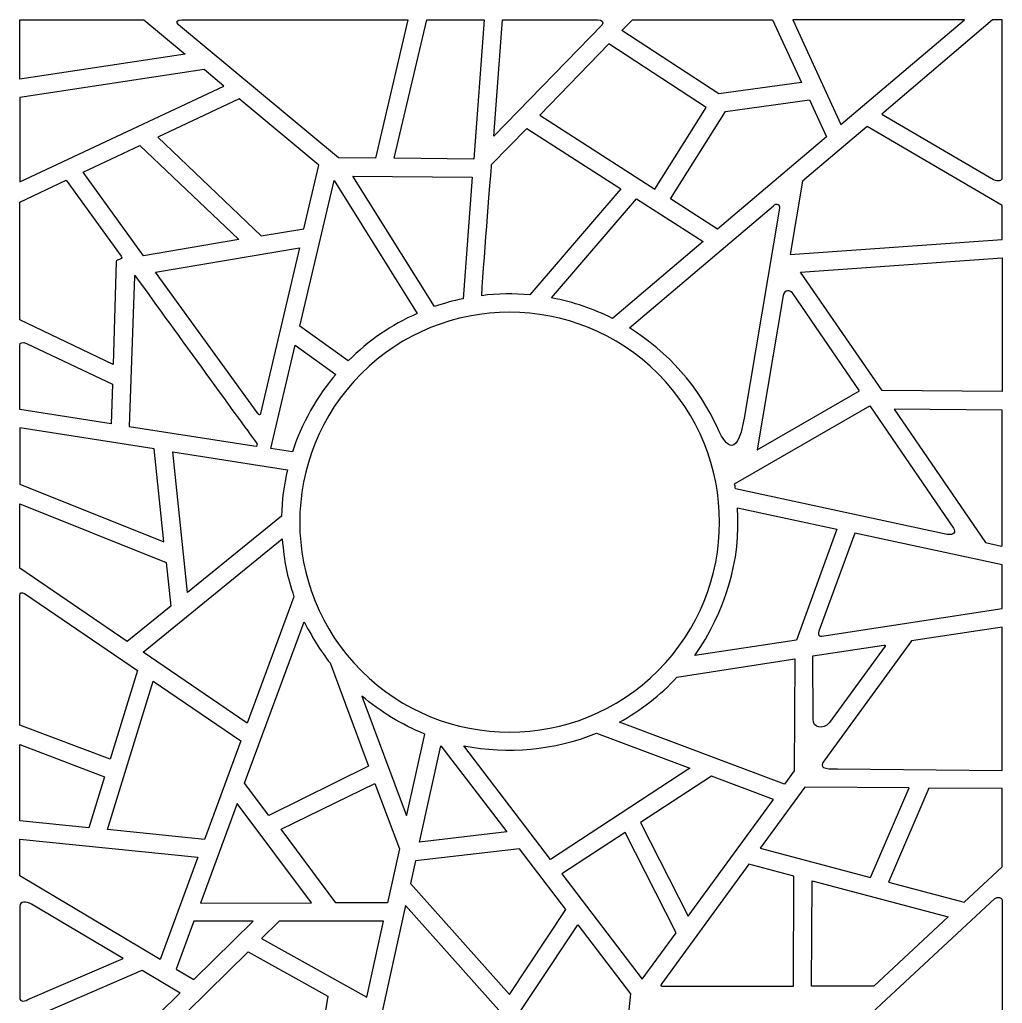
# Model space of a CAD drawing. Header units: centimetres. Extents: x -107 to 107, y -93 to 93.
# Drawn here: x -106.6 to -9.7, y -3.5 to 93.5 of the extents above; entities that cross this region are included whole.
import ezdxf

# ---------------------------------------------------------------- set-up
doc = ezdxf.new("R2010")
doc.units = ezdxf.units.CM
doc.header["$MEASUREMENT"] = 0
doc.layers.add('layer 1', color=7, linetype='Continuous')

msp = doc.modelspace()

# ---------------------------------------------------------------- linework, layer by layer
at = {"layer": 'layer 1', "color": 242}
for points, knots in [([(-90.26076, 90.06294), (-90.26076, 90.06294), (-94.33407, 93.45127), (-94.33407, 93.45127), (-94.33407, 93.45127), (-94.33407, 93.45127), (-106.58967, 93.45117), (-106.58967, 93.45117), (-106.58967, 93.45117), (-106.58967, 93.45117), (-106.58958, 87.59567), (-106.58958, 87.59567), (-106.58958, 87.59567), (-106.58958, 87.59567), (-90.26076, 90.06294), (-90.26076, 90.06294)], [0, 0, 0, 0, 0.2, 0.2, 0.2, 0.2, 0.4, 0.4, 0.4, 0.4, 0.6, 0.6, 0.6, 0.6, 1, 1, 1, 1]), ([(-90.91745, 92.95061), (-90.91745, 92.95061), (-75.1416, 79.82755), (-75.1416, 79.82755), (-75.1416, 79.82755), (-75.1416, 79.82755), (-71.51742, 79.79613), (-71.51742, 79.79613), (-71.51742, 79.79613), (-71.51742, 79.79613), (-68.30165, 93.44456), (-68.30165, 93.44456), (-68.30165, 93.44456), (-68.30165, 93.44456), (-90.59171, 93.45116), (-90.59171, 93.45116), (-90.59171, 93.45116), (-91.11278, 93.43922), (-91.17961, 93.20858), (-90.91745, 92.95061)], [0, 0, 0, 0, 0.16666667, 0.16666667, 0.16666667, 0.16666667, 0.33333333, 0.33333333, 0.33333333, 0.33333333, 0.5, 0.5, 0.5, 0.5, 0.66666667, 0.66666667, 0.66666667, 0.66666667, 1, 1, 1, 1]), ([(-61.81894, 79.71207), (-61.81894, 79.71207), (-60.78481, 93.44625), (-60.78481, 93.44625), (-60.78481, 93.44625), (-60.78481, 93.44625), (-66.45145, 93.44828), (-66.45145, 93.44828), (-66.45145, 93.44828), (-66.45145, 93.44828), (-69.67187, 79.78014), (-69.67187, 79.78014), (-69.67187, 79.78014), (-69.67187, 79.78014), (-61.81894, 79.71207), (-61.81894, 79.71207)], [0, 0, 0, 0, 0.2, 0.2, 0.2, 0.2, 0.4, 0.4, 0.4, 0.4, 0.6, 0.6, 0.6, 0.6, 1, 1, 1, 1]), ([(-49.14836, 92.95868), (-48.9571, 93.19783), (-49.17271, 93.45206), (-49.56596, 93.45206), (-49.56596, 93.45206), (-49.56596, 93.45206), (-58.97936, 93.45087), (-58.97936, 93.45087), (-58.97936, 93.45087), (-58.97936, 93.45087), (-59.84355, 81.97363), (-59.84355, 81.97363), (-59.84355, 81.97363), (-59.84355, 81.97363), (-49.14836, 92.95868), (-49.14836, 92.95868)], [0, 0, 0, 0, 0.2, 0.2, 0.2, 0.2, 0.4, 0.4, 0.4, 0.4, 0.6, 0.6, 0.6, 0.6, 1, 1, 1, 1]), ([(-32.33983, 93.44899), (-32.33983, 93.44899), (-46.15698, 93.45082), (-46.15698, 93.45082), (-46.15698, 93.45082), (-46.15698, 93.45082), (-47.19805, 92.38154), (-47.19805, 92.38154), (-47.19805, 92.38154), (-47.19805, 92.38154), (-37.64552, 86.13106), (-37.64552, 86.13106), (-37.64552, 86.13106), (-37.64552, 86.13106), (-29.49536, 87.24967), (-29.49536, 87.24967), (-29.49536, 87.24967), (-29.49536, 87.24967), (-32.33983, 93.44899), (-32.33983, 93.44899)], [0, 0, 0, 0, 0.16666667, 0.16666667, 0.16666667, 0.16666667, 0.33333333, 0.33333333, 0.33333333, 0.33333333, 0.5, 0.5, 0.5, 0.5, 0.66666667, 0.66666667, 0.66666667, 0.66666667, 1, 1, 1, 1]), ([(-13.41763, 93.45117), (-13.41763, 93.45117), (-25.60161, 83.11205), (-25.60161, 83.11205), (-25.60161, 83.11205), (-25.60161, 83.11205), (-30.36401, 93.45117), (-30.36401, 93.45117), (-30.36401, 93.45117), (-30.36401, 93.45117), (-13.41763, 93.45117), (-13.41763, 93.45117)], [0, 0, 0, 0, 0.25, 0.25, 0.25, 0.25, 0.5, 0.5, 0.5, 0.5, 1, 1, 1, 1]), ([(-10.54821, 77.69473), (-10.54821, 77.69473), (-21.57859, 84.13332), (-21.57859, 84.13332), (-21.57859, 84.13332), (-21.57859, 84.13332), (-10.6558, 93.45117), (-10.6558, 93.45117), (-10.6558, 93.45117), (-10.6558, 93.45117), (-9.6897, 93.45117), (-9.6897, 93.45117), (-9.6897, 93.45117), (-9.6897, 93.45117), (-9.68973, 77.85717), (-9.68973, 77.85717), (-9.68973, 77.85717), (-9.69929, 77.59059), (-10.11925, 77.47134), (-10.54821, 77.69473)], [0, 0, 0, 0, 0.16666667, 0.16666667, 0.16666667, 0.16666667, 0.33333333, 0.33333333, 0.33333333, 0.33333333, 0.5, 0.5, 0.5, 0.5, 0.66666667, 0.66666667, 0.66666667, 0.66666667, 1, 1, 1, 1]), ([(-55.31101, 84.04868), (-55.31101, 84.04868), (-48.47719, 91.06773), (-48.47719, 91.06773), (-48.47719, 91.06773), (-48.47719, 91.06773), (-38.88208, 84.78003), (-38.88208, 84.78003), (-38.88208, 84.78003), (-38.88208, 84.78003), (-43.94214, 76.74606), (-43.94214, 76.74606), (-43.94214, 76.74606), (-43.94214, 76.74606), (-55.31101, 84.04868), (-55.31101, 84.04868)], [0, 0, 0, 0, 0.2, 0.2, 0.2, 0.2, 0.4, 0.4, 0.4, 0.4, 0.6, 0.6, 0.6, 0.6, 1, 1, 1, 1]), ([(-106.59081, 77.45731), (-106.59081, 77.45731), (-106.58971, 85.7752), (-106.58971, 85.7752), (-106.58971, 85.7752), (-106.58971, 85.7752), (-88.40874, 88.52234), (-88.40874, 88.52234), (-88.40874, 88.52234), (-88.40874, 88.52234), (-86.46528, 86.9057), (-86.46528, 86.9057), (-86.46528, 86.9057), (-86.46528, 86.9057), (-106.59081, 77.45731), (-106.59081, 77.45731)], [0, 0, 0, 0, 0.2, 0.2, 0.2, 0.2, 0.4, 0.4, 0.4, 0.4, 0.6, 0.6, 0.6, 0.6, 1, 1, 1, 1]), ([(-82.76111, 72.13237), (-82.76111, 72.13237), (-92.98234, 81.85761), (-92.98234, 81.85761), (-92.98234, 81.85761), (-92.98234, 81.85761), (-84.93723, 85.63459), (-84.93723, 85.63459), (-84.93723, 85.63459), (-84.93723, 85.63459), (-77.08559, 79.10328), (-77.08559, 79.10328), (-77.08559, 79.10328), (-77.08559, 79.10328), (-78.55453, 72.8378), (-78.55453, 72.8378), (-78.55453, 72.8378), (-78.55453, 72.8378), (-82.76111, 72.13237), (-82.76111, 72.13237)], [0, 0, 0, 0, 0.16666667, 0.16666667, 0.16666667, 0.16666667, 0.33333333, 0.33333333, 0.33333333, 0.33333333, 0.5, 0.5, 0.5, 0.5, 0.66666667, 0.66666667, 0.66666667, 0.66666667, 1, 1, 1, 1]), ([(-42.42759, 75.77321), (-42.42759, 75.77321), (-37.77313, 72.78348), (-37.77313, 72.78348), (-37.77313, 72.78348), (-37.77313, 72.78348), (-27.02609, 81.90327), (-27.02609, 81.90327), (-27.02609, 81.90327), (-27.02609, 81.90327), (-28.70623, 85.54106), (-28.70623, 85.54106), (-28.70623, 85.54106), (-28.70623, 85.54106), (-36.99176, 84.40388), (-36.99176, 84.40388), (-36.99176, 84.40388), (-36.99176, 84.40388), (-42.42759, 75.77321), (-42.42759, 75.77321)], [0, 0, 0, 0, 0.16666667, 0.16666667, 0.16666667, 0.16666667, 0.33333333, 0.33333333, 0.33333333, 0.33333333, 0.5, 0.5, 0.5, 0.5, 0.66666667, 0.66666667, 0.66666667, 0.66666667, 1, 1, 1, 1]), ([(-56.27452, 66.31295), (-56.27452, 66.31295), (-47.30749, 76.7684), (-47.30749, 76.7684), (-47.30749, 76.7684), (-47.30749, 76.7684), (-56.59249, 82.73248), (-56.59249, 82.73248), (-56.59249, 82.73248), (-56.59249, 82.73248), (-60.05413, 79.17702), (-60.05413, 79.17702), (-60.05413, 79.17702), (-60.10577, 78.33072), (-60.75795, 70.65299), (-61.02644, 66.23255), (-61.02644, 66.23255), (-59.48316, 66.4579), (-57.82834, 66.46083), (-56.27452, 66.31295)], [0, 0, 0, 0, 0.16666667, 0.16666667, 0.16666667, 0.16666667, 0.33333333, 0.33333333, 0.33333333, 0.33333333, 0.5, 0.5, 0.5, 0.5, 0.66666667, 0.66666667, 0.66666667, 0.66666667, 1, 1, 1, 1]), ([(-30.61175, 70.29576), (-30.61175, 70.29576), (-29.39518, 77.53207), (-29.39518, 77.53207), (-29.39518, 77.53207), (-29.39518, 77.53207), (-23.02226, 82.90181), (-23.02226, 82.90181), (-23.02226, 82.90181), (-23.02226, 82.90181), (-9.6897, 75.11934), (-9.6897, 75.11934), (-9.6897, 75.11934), (-9.6897, 75.11934), (-9.68917, 71.76545), (-9.68917, 71.76545), (-9.68917, 71.76545), (-9.68917, 71.76545), (-30.61175, 70.29576), (-30.61175, 70.29576)], [0, 0, 0, 0, 0.16666667, 0.16666667, 0.16666667, 0.16666667, 0.33333333, 0.33333333, 0.33333333, 0.33333333, 0.5, 0.5, 0.5, 0.5, 0.66666667, 0.66666667, 0.66666667, 0.66666667, 1, 1, 1, 1]), ([(-84.98634, 71.75921), (-84.98634, 71.75921), (-94.73093, 81.0367), (-94.73093, 81.0367), (-94.73093, 81.0367), (-94.73093, 81.0367), (-100.34667, 78.40025), (-100.34667, 78.40025), (-100.34667, 78.40025), (-100.34667, 78.40025), (-94.382, 70.17755), (-94.382, 70.17755), (-94.382, 70.17755), (-94.382, 70.17755), (-84.98634, 71.75921), (-84.98634, 71.75921)], [0, 0, 0, 0, 0.2, 0.2, 0.2, 0.2, 0.4, 0.4, 0.4, 0.4, 0.6, 0.6, 0.6, 0.6, 1, 1, 1, 1]), ([(-106.58968, 75.46931), (-106.58968, 75.46931), (-106.58967, 63.84629), (-106.58967, 63.84629), (-106.58967, 63.84629), (-106.58967, 63.84629), (-97.37082, 59.46187), (-97.37082, 59.46187), (-97.37082, 59.46187), (-97.37082, 59.46187), (-97.0669, 69.59004), (-97.0669, 69.59004), (-97.0669, 69.59004), (-97.06576, 69.87392), (-96.3528, 69.72673), (-96.573, 70.13231), (-96.573, 70.13231), (-96.573, 70.13231), (-102.00537, 77.62153), (-102.00537, 77.62153), (-102.00537, 77.62153), (-102.00537, 77.62153), (-106.58968, 75.46931), (-106.58968, 75.46931)], [0, 0, 0, 0, 0.14285714, 0.14285714, 0.14285714, 0.14285714, 0.28571429, 0.28571429, 0.28571429, 0.28571429, 0.42857143, 0.42857143, 0.42857143, 0.42857143, 0.57142857, 0.57142857, 0.57142857, 0.57142857, 0.71428571, 0.71428571, 0.71428571, 0.71428571, 1, 1, 1, 1]), ([(-62.85636, 65.93408), (-62.85636, 65.93408), (-61.95439, 77.91315), (-61.95439, 77.91315), (-61.95439, 77.91315), (-61.95439, 77.91315), (-73.73031, 78.01523), (-73.73031, 78.01523), (-73.73031, 78.01523), (-73.73031, 78.01523), (-65.67607, 65.15414), (-65.67607, 65.15414), (-65.67607, 65.15414), (-64.59731, 65.53878), (-64.00388, 65.71662), (-62.85636, 65.93408)], [0, 0, 0, 0, 0.2, 0.2, 0.2, 0.2, 0.4, 0.4, 0.4, 0.4, 0.6, 0.6, 0.6, 0.6, 1, 1, 1, 1]), ([(-67.37875, 64.48162), (-67.37875, 64.48162), (-75.58614, 77.58722), (-75.58614, 77.58722), (-75.58614, 77.58722), (-75.58614, 77.58722), (-78.96709, 63.23783), (-78.96709, 63.23783), (-78.96709, 63.23783), (-78.96709, 63.23783), (-74.18641, 59.80669), (-74.18641, 59.80669), (-74.18641, 59.80669), (-72.21863, 61.78335), (-69.96678, 63.34203), (-67.37875, 64.48162)], [0, 0, 0, 0, 0.2, 0.2, 0.2, 0.2, 0.4, 0.4, 0.4, 0.4, 0.6, 0.6, 0.6, 0.6, 1, 1, 1, 1]), ([(-48.13478, 63.99075), (-48.13478, 63.99075), (-39.20048, 71.57225), (-39.20048, 71.57225), (-39.20048, 71.57225), (-39.20048, 71.57225), (-45.77637, 75.7849), (-45.77637, 75.7849), (-45.77637, 75.7849), (-45.77637, 75.7849), (-54.15149, 66.02338), (-54.15149, 66.02338), (-54.15149, 66.02338), (-51.90671, 65.59614), (-50.08206, 64.95283), (-48.13478, 63.99075)], [0, 0, 0, 0, 0.2, 0.2, 0.2, 0.2, 0.4, 0.4, 0.4, 0.4, 0.6, 0.6, 0.6, 0.6, 1, 1, 1, 1]), ([(-37.75652, 53.14616), (-37.21889, 51.88053), (-35.9067, 49.6575), (-35.149, 54.16443), (-35.149, 54.16443), (-35.149, 54.16443), (-31.66846, 74.86729), (-31.66846, 74.86729), (-31.66846, 74.86729), (-31.60391, 75.23132), (-31.96892, 75.41533), (-32.25369, 75.10638), (-32.25369, 75.10638), (-32.25369, 75.10638), (-46.45967, 63.05141), (-46.45967, 63.05141), (-46.45967, 63.05141), (-42.65442, 60.70115), (-39.61134, 57.25486), (-37.75652, 53.14616)], [0, 0, 0, 0, 0.16666667, 0.16666667, 0.16666667, 0.16666667, 0.33333333, 0.33333333, 0.33333333, 0.33333333, 0.5, 0.5, 0.5, 0.5, 0.66666667, 0.66666667, 0.66666667, 0.66666667, 1, 1, 1, 1]), ([(-83.06463, 54.57584), (-82.96666, 54.4545), (-82.90171, 54.46192), (-82.85053, 54.60455), (-82.85053, 54.60455), (-82.85053, 54.60455), (-79.00223, 70.93757), (-79.00223, 70.93757), (-79.00223, 70.93757), (-79.00223, 70.93757), (-93.20553, 68.5557), (-93.20553, 68.5557), (-93.20553, 68.5557), (-93.20553, 68.5557), (-83.06463, 54.57584), (-83.06463, 54.57584)], [0, 0, 0, 0, 0.2, 0.2, 0.2, 0.2, 0.4, 0.4, 0.4, 0.4, 0.6, 0.6, 0.6, 0.6, 1, 1, 1, 1]), ([(-9.68969, 56.77875), (-9.68969, 56.77875), (-9.6897, 69.96097), (-9.6897, 69.96097), (-9.6897, 69.96097), (-9.6897, 69.96097), (-29.60738, 68.56187), (-29.60738, 68.56187), (-29.60738, 68.56187), (-29.60738, 68.56187), (-21.52384, 56.88329), (-21.52384, 56.88329), (-21.52384, 56.88329), (-21.52384, 56.88329), (-9.68969, 56.77875), (-9.68969, 56.77875)], [0, 0, 0, 0, 0.2, 0.2, 0.2, 0.2, 0.4, 0.4, 0.4, 0.4, 0.6, 0.6, 0.6, 0.6, 1, 1, 1, 1]), ([(-95.27267, 68.17206), (-95.25543, 68.24753), (-95.21838, 68.25185), (-95.1615, 68.18504), (-95.1615, 68.18504), (-92.11496, 63.94625), (-84.78154, 53.87056), (-83.24145, 51.75318), (-83.24145, 51.75318), (-83.05878, 51.51342), (-83.13741, 51.35523), (-83.49019, 51.41396), (-83.49019, 51.41396), (-83.49019, 51.41396), (-95.77876, 53.3341), (-95.77876, 53.3341), (-95.77876, 53.3341), (-95.77876, 53.3341), (-95.27267, 68.17206), (-95.27267, 68.17206)], [0, 0, 0, 0, 0.16666667, 0.16666667, 0.16666667, 0.16666667, 0.33333333, 0.33333333, 0.33333333, 0.33333333, 0.5, 0.5, 0.5, 0.5, 0.66666667, 0.66666667, 0.66666667, 0.66666667, 1, 1, 1, 1]), ([(-72.9123, 29.26257), (-80.99519, 37.34546), (-80.99519, 50.45535), (-72.9123, 58.53824), (-72.9123, 58.53824), (-64.82941, 66.62114), (-51.71953, 66.62113), (-43.63664, 58.53824), (-43.63664, 58.53824), (-35.55375, 50.45535), (-35.55375, 37.34547), (-43.63664, 29.26258), (-43.63664, 29.26258), (-51.71953, 21.17969), (-64.82942, 21.17968), (-72.9123, 29.26257)], [0, 0, 0, 0, 0.2, 0.2, 0.2, 0.2, 0.4, 0.4, 0.4, 0.4, 0.6, 0.6, 0.6, 0.6, 1, 1, 1, 1]), ([(-31.2913, 66.25367), (-31.19931, 66.83561), (-30.57639, 66.84347), (-30.31797, 66.41275), (-30.31797, 66.41275), (-30.31797, 66.41275), (-23.77785, 56.85351), (-23.77785, 56.85351), (-23.77785, 56.85351), (-23.77785, 56.85351), (-33.84922, 51.0388), (-33.84922, 51.0388), (-33.84922, 51.0388), (-33.84922, 51.0388), (-31.2913, 66.25367), (-31.2913, 66.25367)], [0, 0, 0, 0, 0.2, 0.2, 0.2, 0.2, 0.4, 0.4, 0.4, 0.4, 0.6, 0.6, 0.6, 0.6, 1, 1, 1, 1]), ([(-106.58966, 61.33802), (-106.58966, 61.33802), (-106.58966, 55.02335), (-106.58966, 55.02335), (-106.58966, 55.02335), (-106.58966, 55.02335), (-97.57028, 53.61403), (-97.57028, 53.61403), (-97.57028, 53.61403), (-97.57028, 53.61403), (-97.43748, 57.50754), (-97.43748, 57.50754), (-97.43748, 57.50754), (-97.43748, 57.50754), (-105.91102, 61.53028), (-105.91102, 61.53028), (-105.91102, 61.53028), (-106.32085, 61.6824), (-106.57461, 61.62477), (-106.58966, 61.33802)], [0, 0, 0, 0, 0.16666667, 0.16666667, 0.16666667, 0.16666667, 0.33333333, 0.33333333, 0.33333333, 0.33333333, 0.5, 0.5, 0.5, 0.5, 0.66666667, 0.66666667, 0.66666667, 0.66666667, 1, 1, 1, 1]), ([(-75.41537, 58.47309), (-75.41537, 58.47309), (-79.41361, 61.34266), (-79.41361, 61.34266), (-79.41361, 61.34266), (-79.41361, 61.34266), (-81.81465, 51.15214), (-81.81465, 51.15214), (-81.81465, 51.15214), (-81.81465, 51.15214), (-79.68843, 50.82296), (-79.68843, 50.82296), (-79.68843, 50.82296), (-78.91504, 53.40917), (-77.1102, 56.58537), (-75.41537, 58.47309)], [0, 0, 0, 0, 0.2, 0.2, 0.2, 0.2, 0.4, 0.4, 0.4, 0.4, 0.6, 0.6, 0.6, 0.6, 1, 1, 1, 1]), ([(-36.01482, 47.20007), (-36.01482, 47.20007), (-15.13447, 42.70092), (-15.13447, 42.70092), (-15.13447, 42.70092), (-14.4401, 42.56279), (-14.27639, 42.96589), (-14.5029, 43.29697), (-14.5029, 43.29697), (-14.5029, 43.29697), (-22.75848, 55.36357), (-22.75848, 55.36357), (-22.75848, 55.36357), (-22.75848, 55.36357), (-36.08857, 47.66744), (-36.08857, 47.66744), (-36.08857, 47.66744), (-35.99234, 47.21262), (-36.08311, 47.66457), (-36.01482, 47.20007)], [0, 0, 0, 0, 0.16666667, 0.16666667, 0.16666667, 0.16666667, 0.33333333, 0.33333333, 0.33333333, 0.33333333, 0.5, 0.5, 0.5, 0.5, 0.66666667, 0.66666667, 0.66666667, 0.66666667, 1, 1, 1, 1]), ([(-9.68971, 54.95367), (-9.68971, 54.95367), (-9.68972, 41.63449), (-9.68972, 41.63449), (-9.68972, 41.63449), (-9.69069, 41.5754), (-9.72408, 41.53493), (-9.78483, 41.548), (-9.78483, 41.548), (-9.78483, 41.548), (-11.3572, 41.88688), (-11.3572, 41.88688), (-11.3572, 41.88688), (-11.3572, 41.88688), (-20.36576, 55.05404), (-20.36576, 55.05404), (-20.36576, 55.05404), (-20.36576, 55.05404), (-9.68971, 54.95367), (-9.68971, 54.95367)], [0, 0, 0, 0, 0.16666667, 0.16666667, 0.16666667, 0.16666667, 0.33333333, 0.33333333, 0.33333333, 0.33333333, 0.5, 0.5, 0.5, 0.5, 0.66666667, 0.66666667, 0.66666667, 0.66666667, 1, 1, 1, 1]), ([(-106.58967, 47.646), (-106.58967, 47.646), (-106.59194, 53.20184), (-106.59194, 53.20184), (-106.59194, 53.20184), (-106.59194, 53.20184), (-93.32846, 51.12938), (-93.32846, 51.12938), (-93.32846, 51.12938), (-93.32846, 51.12938), (-92.3644, 41.96596), (-92.3644, 41.96596), (-92.3644, 41.96596), (-92.3644, 41.96596), (-106.58967, 47.646), (-106.58967, 47.646)], [0, 0, 0, 0, 0.2, 0.2, 0.2, 0.2, 0.4, 0.4, 0.4, 0.4, 0.6, 0.6, 0.6, 0.6, 1, 1, 1, 1]), ([(-80.17683, 49.07438), (-80.17683, 49.07438), (-91.48826, 50.84184), (-91.48826, 50.84184), (-91.48826, 50.84184), (-91.48826, 50.84184), (-90.02874, 36.96919), (-90.02874, 36.96919), (-90.02874, 36.96919), (-90.02874, 36.96919), (-80.76681, 44.4929), (-80.76681, 44.4929), (-80.76681, 44.4929), (-80.75062, 46.0745), (-80.55294, 47.53978), (-80.17683, 49.07438)], [0, 0, 0, 0, 0.2, 0.2, 0.2, 0.2, 0.4, 0.4, 0.4, 0.4, 0.6, 0.6, 0.6, 0.6, 1, 1, 1, 1]), ([(-95.9764, 32.13775), (-95.9764, 32.13775), (-91.69619, 35.61467), (-91.69619, 35.61467), (-91.69619, 35.61467), (-91.69619, 35.61467), (-92.15006, 39.9287), (-92.15006, 39.9287), (-92.15006, 39.9287), (-92.15006, 39.9287), (-106.58967, 45.72127), (-106.58967, 45.72127), (-106.58967, 45.72127), (-106.58967, 45.72127), (-106.58966, 39.36837), (-106.58966, 39.36837), (-106.58966, 39.36837), (-106.58966, 39.36837), (-95.9764, 32.13775), (-95.9764, 32.13775)], [0, 0, 0, 0, 0.16666667, 0.16666667, 0.16666667, 0.16666667, 0.33333333, 0.33333333, 0.33333333, 0.33333333, 0.5, 0.5, 0.5, 0.5, 0.66666667, 0.66666667, 0.66666667, 0.66666667, 1, 1, 1, 1]), ([(-40.01581, 30.75122), (-40.01581, 30.75122), (-30.00164, 32.28138), (-30.00164, 32.28138), (-30.00164, 32.28138), (-30.00164, 32.28138), (-26.02516, 43.20664), (-26.02516, 43.20664), (-26.02516, 43.20664), (-26.02516, 43.20664), (-35.81837, 45.31718), (-35.81837, 45.31718), (-35.81837, 45.31718), (-35.40917, 40.14947), (-37.06293, 34.96408), (-40.01581, 30.75122)], [0, 0, 0, 0, 0.2, 0.2, 0.2, 0.2, 0.4, 0.4, 0.4, 0.4, 0.6, 0.6, 0.6, 0.6, 1, 1, 1, 1]), ([(-27.77702, 33.16347), (-27.77702, 33.16347), (-24.24899, 42.82386), (-24.24899, 42.82386), (-24.24899, 42.82386), (-24.24899, 42.82386), (-9.6897, 39.68619), (-9.6897, 39.68619), (-9.6897, 39.68619), (-9.6897, 39.68619), (-9.69258, 35.38457), (-9.69258, 35.38457), (-9.69258, 35.38457), (-9.69258, 35.38457), (-27.07604, 32.7284), (-27.07604, 32.7284), (-27.07604, 32.7284), (-27.74203, 32.62663), (-27.88547, 32.60471), (-27.77702, 33.16347)], [0, 0, 0, 0, 0.16666667, 0.16666667, 0.16666667, 0.16666667, 0.33333333, 0.33333333, 0.33333333, 0.33333333, 0.5, 0.5, 0.5, 0.5, 0.66666667, 0.66666667, 0.66666667, 0.66666667, 1, 1, 1, 1]), ([(-80.69413, 42.24251), (-80.69413, 42.24251), (-94.42499, 31.07894), (-94.42499, 31.07894), (-94.42499, 31.07894), (-94.42499, 31.07894), (-84.14844, 24.06529), (-84.14844, 24.06529), (-84.14844, 24.06529), (-84.14844, 24.06529), (-79.54327, 36.54229), (-79.54327, 36.54229), (-79.54327, 36.54229), (-80.23971, 38.69776), (-80.52234, 39.90667), (-80.69413, 42.24251)], [0, 0, 0, 0, 0.2, 0.2, 0.2, 0.2, 0.4, 0.4, 0.4, 0.4, 0.6, 0.6, 0.6, 0.6, 1, 1, 1, 1]), ([(-106.58967, 36.66314), (-106.58967, 36.66314), (-106.58967, 23.89434), (-106.58967, 23.89434), (-106.58967, 23.89434), (-106.58967, 23.89434), (-97.68026, 20.52784), (-97.68026, 20.52784), (-97.68026, 20.52784), (-97.68026, 20.52784), (-94.98526, 29.28206), (-94.98526, 29.28206), (-94.98526, 29.28206), (-94.98526, 29.28206), (-106.11778, 36.87988), (-106.11778, 36.87988), (-106.11778, 36.87988), (-106.44296, 37.03997), (-106.56059, 36.91007), (-106.58967, 36.66314)], [0, 0, 0, 0, 0.16666667, 0.16666667, 0.16666667, 0.16666667, 0.33333333, 0.33333333, 0.33333333, 0.33333333, 0.5, 0.5, 0.5, 0.5, 0.66666667, 0.66666667, 0.66666667, 0.66666667, 1, 1, 1, 1]), ([(-78.53803, 34.06727), (-78.53803, 34.06727), (-84.409, 18.16088), (-84.409, 18.16088), (-84.409, 18.16088), (-84.409, 18.16088), (-82.03558, 14.99124), (-82.03558, 14.99124), (-82.03558, 14.99124), (-82.03558, 14.99124), (-72.18603, 19.84089), (-72.18603, 19.84089), (-72.18603, 19.84089), (-72.18603, 19.84089), (-75.98239, 30.02083), (-75.98239, 30.02083), (-75.98239, 30.02083), (-76.90213, 31.16872), (-77.85465, 32.75133), (-78.53803, 34.06727)], [0, 0, 0, 0, 0.16666667, 0.16666667, 0.16666667, 0.16666667, 0.33333333, 0.33333333, 0.33333333, 0.33333333, 0.5, 0.5, 0.5, 0.5, 0.66666667, 0.66666667, 0.66666667, 0.66666667, 1, 1, 1, 1]), ([(-27.19894, 20.45867), (-27.19894, 20.45867), (-18.63442, 32.19737), (-18.63442, 32.19737), (-18.63442, 32.19737), (-18.63442, 32.19737), (-9.6897, 33.56413), (-9.6897, 33.56413), (-9.6897, 33.56413), (-9.6897, 33.56413), (-9.6897, 19.41998), (-9.6897, 19.41998), (-9.6897, 19.41998), (-9.6897, 19.41998), (-25.93032, 19.57267), (-25.93032, 19.57267), (-25.93032, 19.57267), (-27.31043, 19.56492), (-27.81737, 19.64607), (-27.19894, 20.45867)], [0, 0, 0, 0, 0.16666667, 0.16666667, 0.16666667, 0.16666667, 0.33333333, 0.33333333, 0.33333333, 0.33333333, 0.5, 0.5, 0.5, 0.5, 0.66666667, 0.66666667, 0.66666667, 0.66666667, 1, 1, 1, 1]), ([(-21.37377, 31.77879), (-21.37377, 31.77879), (-28.3596, 30.71137), (-28.3596, 30.71137), (-28.3596, 30.71137), (-28.3596, 30.71137), (-28.34997, 24.43502), (-28.34997, 24.43502), (-28.34997, 24.43502), (-28.3843, 23.65904), (-27.37268, 23.3694), (-26.74496, 24.13486), (-26.74496, 24.13486), (-26.74496, 24.13486), (-21.23641, 31.68499), (-21.23641, 31.68499), (-21.23641, 31.68499), (-21.19974, 31.77135), (-21.23587, 31.79986), (-21.37377, 31.77879)], [0, 0, 0, 0, 0.16666667, 0.16666667, 0.16666667, 0.16666667, 0.33333333, 0.33333333, 0.33333333, 0.33333333, 0.5, 0.5, 0.5, 0.5, 0.66666667, 0.66666667, 0.66666667, 0.66666667, 1, 1, 1, 1]), ([(-47.45543, 24.16513), (-47.45543, 24.16513), (-31.17318, 18.06545), (-31.17318, 18.06545), (-31.17318, 18.06545), (-31.17318, 18.06545), (-30.20724, 19.38941), (-30.20724, 19.38941), (-30.20724, 19.38941), (-30.20724, 19.38941), (-30.16073, 30.43615), (-30.16073, 30.43615), (-30.16073, 30.43615), (-30.16073, 30.43615), (-41.77727, 28.6018), (-41.77727, 28.6018), (-41.77727, 28.6018), (-43.3897, 26.8639), (-45.36801, 25.32546), (-47.45543, 24.16513)], [0, 0, 0, 0, 0.16666667, 0.16666667, 0.16666667, 0.16666667, 0.33333333, 0.33333333, 0.33333333, 0.33333333, 0.5, 0.5, 0.5, 0.5, 0.66666667, 0.66666667, 0.66666667, 0.66666667, 1, 1, 1, 1]), ([(-97.93498, 13.58269), (-97.93498, 13.58269), (-88.37095, 12.62505), (-88.37095, 12.62505), (-88.37095, 12.62505), (-88.37095, 12.62505), (-84.79093, 22.32457), (-84.79093, 22.32457), (-84.79093, 22.32457), (-84.79093, 22.32457), (-93.42889, 28.21986), (-93.42889, 28.21986), (-93.42889, 28.21986), (-93.42889, 28.21986), (-97.93498, 13.58269), (-97.93498, 13.58269)], [0, 0, 0, 0, 0.2, 0.2, 0.2, 0.2, 0.4, 0.4, 0.4, 0.4, 0.6, 0.6, 0.6, 0.6, 1, 1, 1, 1]), ([(-68.40597, 15.03579), (-68.42508, 14.97536), (-68.44742, 14.97536), (-68.47298, 15.03579), (-68.47298, 15.03579), (-68.47298, 15.03579), (-72.8444, 26.75591), (-72.8444, 26.75591), (-72.8444, 26.75591), (-71.03871, 25.19971), (-68.88677, 23.93451), (-66.64993, 23.01051), (-66.64993, 23.01051), (-66.64993, 23.01051), (-68.40597, 15.03579), (-68.40597, 15.03579)], [0, 0, 0, 0, 0.2, 0.2, 0.2, 0.2, 0.4, 0.4, 0.4, 0.4, 0.6, 0.6, 0.6, 0.6, 1, 1, 1, 1]), ([(-62.80429, 21.85381), (-62.80429, 21.85381), (-54.23096, 10.64653), (-54.23096, 10.64653), (-54.23096, 10.64653), (-54.23096, 10.64653), (-40.49691, 19.64169), (-40.49691, 19.64169), (-40.49691, 19.64169), (-40.49691, 19.64169), (-49.71258, 23.08737), (-49.71258, 23.08737), (-49.71258, 23.08737), (-53.91042, 21.41698), (-58.38336, 20.98363), (-62.80429, 21.85381)], [0, 0, 0, 0, 0.2, 0.2, 0.2, 0.2, 0.4, 0.4, 0.4, 0.4, 0.6, 0.6, 0.6, 0.6, 1, 1, 1, 1]), ([(-106.58924, 21.96993), (-106.58924, 21.96993), (-106.58967, 14.44929), (-106.58967, 14.44929), (-106.58967, 14.44929), (-106.58967, 14.44929), (-99.76203, 13.76563), (-99.76203, 13.76563), (-99.76203, 13.76563), (-99.76203, 13.76563), (-98.21092, 18.80414), (-98.21092, 18.80414), (-98.21092, 18.80414), (-98.21092, 18.80414), (-106.58924, 21.96993), (-106.58924, 21.96993)], [0, 0, 0, 0, 0.2, 0.2, 0.2, 0.2, 0.4, 0.4, 0.4, 0.4, 0.6, 0.6, 0.6, 0.6, 1, 1, 1, 1]), ([(-65.06352, 21.84458), (-65.06352, 21.84458), (-67.15183, 12.36098), (-67.15183, 12.36098), (-67.15183, 12.36098), (-67.15183, 12.36098), (-58.56547, 13.35014), (-58.56547, 13.35014), (-58.56547, 13.35014), (-58.56547, 13.35014), (-65.06352, 21.84458), (-65.06352, 21.84458)], [0, 0, 0, 0, 0.25, 0.25, 0.25, 0.25, 0.5, 0.5, 0.5, 0.5, 1, 1, 1, 1]), ([(-45.36817, 14.28948), (-45.36817, 14.28948), (-38.37209, 18.84722), (-38.37209, 18.84722), (-38.37209, 18.84722), (-38.37209, 18.84722), (-32.26796, 16.56493), (-32.26796, 16.56493), (-32.26796, 16.56493), (-32.26796, 16.56493), (-40.67217, 5.04596), (-40.67217, 5.04596), (-40.67217, 5.04596), (-40.67217, 5.04596), (-45.36817, 14.28948), (-45.36817, 14.28948)], [0, 0, 0, 0, 0.2, 0.2, 0.2, 0.2, 0.4, 0.4, 0.4, 0.4, 0.6, 0.6, 0.6, 0.6, 1, 1, 1, 1]), ([(-80.79164, 13.61346), (-80.79164, 13.61346), (-75.40835, 6.35292), (-75.40835, 6.35292), (-75.40835, 6.35292), (-75.40835, 6.35292), (-70.31755, 6.3548), (-70.31755, 6.3548), (-70.31755, 6.3548), (-70.31755, 6.3548), (-69.14407, 11.68389), (-69.14407, 11.68389), (-69.14407, 11.68389), (-69.14407, 11.68389), (-71.55385, 18.14569), (-71.55385, 18.14569), (-71.55385, 18.14569), (-71.55385, 18.14569), (-80.79164, 13.61346), (-80.79164, 13.61346)], [0, 0, 0, 0, 0.16666667, 0.16666667, 0.16666667, 0.16666667, 0.33333333, 0.33333333, 0.33333333, 0.33333333, 0.5, 0.5, 0.5, 0.5, 0.66666667, 0.66666667, 0.66666667, 0.66666667, 1, 1, 1, 1]), ([(-33.55615, 11.74538), (-33.55615, 11.74538), (-29.15593, 17.77638), (-29.15593, 17.77638), (-29.15593, 17.77638), (-29.15593, 17.77638), (-18.87288, 17.70624), (-18.87288, 17.70624), (-18.87288, 17.70624), (-18.87288, 17.70624), (-22.68798, 8.86618), (-22.68798, 8.86618), (-22.68798, 8.86618), (-22.68798, 8.86618), (-33.55615, 11.74538), (-33.55615, 11.74538)], [0, 0, 0, 0, 0.2, 0.2, 0.2, 0.2, 0.4, 0.4, 0.4, 0.4, 0.6, 0.6, 0.6, 0.6, 1, 1, 1, 1]), ([(-9.6897, 17.62873), (-9.6897, 17.62873), (-9.68964, 9.92817), (-9.68964, 9.92817), (-9.68964, 9.92817), (-9.68964, 9.92817), (-13.46078, 6.4217), (-13.46078, 6.4217), (-13.46078, 6.4217), (-13.46078, 6.4217), (-20.92864, 8.40009), (-20.92864, 8.40009), (-20.92864, 8.40009), (-20.92864, 8.40009), (-16.92031, 17.68788), (-16.92031, 17.68788), (-16.92031, 17.68788), (-16.92031, 17.68788), (-9.6897, 17.62873), (-9.6897, 17.62873)], [0, 0, 0, 0, 0.16666667, 0.16666667, 0.16666667, 0.16666667, 0.33333333, 0.33333333, 0.33333333, 0.33333333, 0.5, 0.5, 0.5, 0.5, 0.66666667, 0.66666667, 0.66666667, 0.66666667, 1, 1, 1, 1]), ([(-77.81526, 6.35202), (-77.81526, 6.35202), (-88.7691, 6.34794), (-88.7691, 6.34794), (-88.7691, 6.34794), (-88.7691, 6.34794), (-85.15146, 16.14931), (-85.15146, 16.14931), (-85.15146, 16.14931), (-85.15146, 16.14931), (-77.81526, 6.35202), (-77.81526, 6.35202)], [0, 0, 0, 0, 0.25, 0.25, 0.25, 0.25, 0.5, 0.5, 0.5, 0.5, 1, 1, 1, 1]), ([(-92.74439, 0.77589), (-92.74439, 0.77589), (-89.01451, 10.8814), (-89.01451, 10.8814), (-89.01451, 10.8814), (-89.01451, 10.8814), (-106.58968, 12.63989), (-106.58968, 12.63989), (-106.58968, 12.63989), (-106.58968, 12.63989), (-106.58967, 9.03982), (-106.58967, 9.03982), (-106.58967, 9.03982), (-106.58967, 9.03982), (-92.74439, 0.77589), (-92.74439, 0.77589)], [0, 0, 0, 0, 0.2, 0.2, 0.2, 0.2, 0.4, 0.4, 0.4, 0.4, 0.6, 0.6, 0.6, 0.6, 1, 1, 1, 1]), ([(-46.88381, 13.29872), (-46.88381, 13.29872), (-41.86237, 3.41464), (-41.86237, 3.41464), (-41.86237, 3.41464), (-41.86237, 3.41464), (-45.19341, -1.16759), (-45.19341, -1.16759), (-45.19341, -1.16759), (-45.19341, -1.16759), (-53.13427, 9.21291), (-53.13427, 9.21291), (-53.13427, 9.21291), (-53.13427, 9.21291), (-46.88381, 13.29872), (-46.88381, 13.29872)], [0, 0, 0, 0, 0.2, 0.2, 0.2, 0.2, 0.4, 0.4, 0.4, 0.4, 0.6, 0.6, 0.6, 0.6, 1, 1, 1, 1]), ([(-68.0514, 8.27577), (-68.0514, 8.27577), (-67.56121, 10.50184), (-67.56121, 10.50184), (-67.56121, 10.50184), (-67.56121, 10.50184), (-57.29161, 11.68491), (-57.29161, 11.68491), (-57.29161, 11.68491), (-57.29161, 11.68491), (-52.72229, 5.71182), (-52.72229, 5.71182), (-52.72229, 5.71182), (-52.72229, 5.71182), (-58.29784, -2.67948), (-58.29784, -2.67948), (-58.29784, -2.67948), (-58.29784, -2.67948), (-68.0514, 8.27577), (-68.0514, 8.27577)], [0, 0, 0, 0, 0.16666667, 0.16666667, 0.16666667, 0.16666667, 0.33333333, 0.33333333, 0.33333333, 0.33333333, 0.5, 0.5, 0.5, 0.5, 0.66666667, 0.66666667, 0.66666667, 0.66666667, 1, 1, 1, 1]), ([(-43.27604, -1.60268), (-43.27604, -1.60268), (-34.69467, 10.1849), (-34.69467, 10.1849), (-34.69467, 10.1849), (-34.69467, 10.1849), (-30.25094, 9.00767), (-30.25094, 9.00767), (-30.25094, 9.00767), (-30.25094, 9.00767), (-30.29665, -1.85015), (-30.29665, -1.85015), (-30.29665, -1.85015), (-30.29665, -1.85015), (-43.02858, -1.85456), (-43.02858, -1.85456), (-43.02858, -1.85456), (-43.41101, -1.85934), (-43.43069, -1.82779), (-43.27604, -1.60268)], [0, 0, 0, 0, 0.16666667, 0.16666667, 0.16666667, 0.16666667, 0.33333333, 0.33333333, 0.33333333, 0.33333333, 0.5, 0.5, 0.5, 0.5, 0.66666667, 0.66666667, 0.66666667, 0.66666667, 1, 1, 1, 1]), ([(-28.45298, 8.53135), (-28.45298, 8.53135), (-28.49669, -1.84952), (-28.49669, -1.84952), (-28.49669, -1.84952), (-28.49669, -1.84952), (-22.35395, -1.84741), (-22.35395, -1.84741), (-22.35395, -1.84741), (-22.35395, -1.84741), (-15.01936, 4.97248), (-15.01936, 4.97248), (-15.01936, 4.97248), (-15.01936, 4.97248), (-28.45298, 8.53135), (-28.45298, 8.53135)], [0, 0, 0, 0, 0.2, 0.2, 0.2, 0.2, 0.4, 0.4, 0.4, 0.4, 0.6, 0.6, 0.6, 0.6, 1, 1, 1, 1]), ([(-10.41925, 6.79187), (-10.41925, 6.79187), (-23.00921, -4.91458), (-23.00921, -4.91458), (-23.00921, -4.91458), (-23.00921, -4.91458), (-15.80422, -15.05112), (-15.80422, -15.05112), (-15.80422, -15.05112), (-15.80422, -15.05112), (-9.68963, -10.8746), (-9.68963, -10.8746), (-9.68963, -10.8746), (-9.68963, -10.8746), (-9.6897, 6.6224), (-9.6897, 6.6224), (-9.6897, 6.6224), (-9.70921, 6.8846), (-10.18203, 7.01871), (-10.41925, 6.79187)], [0, 0, 0, 0, 0.16666667, 0.16666667, 0.16666667, 0.16666667, 0.33333333, 0.33333333, 0.33333333, 0.33333333, 0.5, 0.5, 0.5, 0.5, 0.66666667, 0.66666667, 0.66666667, 0.66666667, 1, 1, 1, 1]), ([(-106.58967, -2.9701), (-106.58967, -2.9701), (-106.58967, 6.03776), (-106.58967, 6.03776), (-106.58967, 6.03776), (-106.57551, 6.48332), (-105.9494, 6.5614), (-105.41583, 6.24292), (-105.41583, 6.24292), (-105.41583, 6.24292), (-96.39811, 0.86044), (-96.39811, 0.86044), (-96.39811, 0.86044), (-96.39811, 0.86044), (-105.77482, -3.18213), (-105.77482, -3.18213), (-105.77482, -3.18213), (-106.31774, -3.44125), (-106.59002, -3.301), (-106.58967, -2.9701)], [0, 0, 0, 0, 0.16666667, 0.16666667, 0.16666667, 0.16666667, 0.33333333, 0.33333333, 0.33333333, 0.33333333, 0.5, 0.5, 0.5, 0.5, 0.66666667, 0.66666667, 0.66666667, 0.66666667, 1, 1, 1, 1]), ([(-71.12559, -5.68501), (-71.12559, -5.68501), (-68.52928, 6.10557), (-68.52928, 6.10557), (-68.52928, 6.10557), (-68.52928, 6.10557), (-59.3278, -4.22958), (-59.3278, -4.22958), (-59.3278, -4.22958), (-59.3278, -4.22958), (-66.59236, -15.16287), (-66.59236, -15.16287), (-66.59236, -15.16287), (-66.59236, -15.16287), (-71.12559, -5.68501), (-71.12559, -5.68501)], [0, 0, 0, 0, 0.2, 0.2, 0.2, 0.2, 0.4, 0.4, 0.4, 0.4, 0.6, 0.6, 0.6, 0.6, 1, 1, 1, 1]), ([(-83.57598, 4.54981), (-83.57598, 4.54981), (-89.42722, -1.20405), (-89.42722, -1.20405), (-89.42722, -1.20405), (-89.42722, -1.20405), (-91.1721, -0.16258), (-91.1721, -0.16258), (-91.1721, -0.16258), (-91.1721, -0.16258), (-89.43358, 4.54764), (-89.43358, 4.54764), (-89.43358, 4.54764), (-89.43358, 4.54764), (-83.57598, 4.54981), (-83.57598, 4.54981)], [0, 0, 0, 0, 0.2, 0.2, 0.2, 0.2, 0.4, 0.4, 0.4, 0.4, 0.6, 0.6, 0.6, 0.6, 1, 1, 1, 1]), ([(-82.72883, 2.85832), (-82.72883, 2.85832), (-81.00775, 4.55076), (-81.00775, 4.55076), (-81.00775, 4.55076), (-81.00775, 4.55076), (-70.71396, 4.55458), (-70.71396, 4.55458), (-70.71396, 4.55458), (-70.71396, 4.55458), (-72.36256, -2.93218), (-72.36256, -2.93218), (-72.36256, -2.93218), (-72.36256, -2.93218), (-82.72883, 2.85832), (-82.72883, 2.85832)], [0, 0, 0, 0, 0.2, 0.2, 0.2, 0.2, 0.4, 0.4, 0.4, 0.4, 0.6, 0.6, 0.6, 0.6, 1, 1, 1, 1]), ([(-51.56572, 4.19992), (-51.56572, 4.19992), (-59.97529, -8.45664), (-59.97529, -8.45664), (-59.97529, -8.45664), (-59.97529, -8.45664), (-47.43533, -13.09789), (-47.43533, -13.09789), (-47.43533, -13.09789), (-47.43533, -13.09789), (-46.35974, -2.60549), (-46.35974, -2.60549), (-46.35974, -2.60549), (-46.35974, -2.60549), (-51.56572, 4.19992), (-51.56572, 4.19992)], [0, 0, 0, 0, 0.2, 0.2, 0.2, 0.2, 0.4, 0.4, 0.4, 0.4, 0.6, 0.6, 0.6, 0.6, 1, 1, 1, 1]), ([(-77.25613, -9.26525), (-77.25613, -9.26525), (-76.21217, -2.84366), (-76.21217, -2.84366), (-76.21217, -2.84366), (-76.21217, -2.84366), (-84.06598, 1.54341), (-84.06598, 1.54341), (-84.06598, 1.54341), (-84.06598, 1.54341), (-90.1216, -4.41142), (-90.1216, -4.41142), (-90.1216, -4.41142), (-90.1216, -4.41142), (-79.07785, -9.40352), (-79.07785, -9.40352), (-79.07785, -9.40352), (-78.05479, -9.88696), (-77.43158, -9.83932), (-77.25613, -9.26525)], [0, 0, 0, 0, 0.16666667, 0.16666667, 0.16666667, 0.16666667, 0.33333333, 0.33333333, 0.33333333, 0.33333333, 0.5, 0.5, 0.5, 0.5, 0.66666667, 0.66666667, 0.66666667, 0.66666667, 1, 1, 1, 1]), ([(-103.662, -15.20195), (-103.662, -15.20195), (-90.75377, -2.50854), (-90.75377, -2.50854), (-90.75377, -2.50854), (-90.75377, -2.50854), (-94.50264, -0.28253), (-94.50264, -0.28253), (-94.50264, -0.28253), (-94.50264, -0.28253), (-106.58966, -5.49361), (-106.58966, -5.49361), (-106.58966, -5.49361), (-106.58966, -5.49361), (-106.58965, -13.31337), (-106.58965, -13.31337), (-106.58965, -13.31337), (-106.58965, -13.31337), (-103.662, -15.20195), (-103.662, -15.20195)], [0, 0, 0, 0, 0.16666667, 0.16666667, 0.16666667, 0.16666667, 0.33333333, 0.33333333, 0.33333333, 0.33333333, 0.5, 0.5, 0.5, 0.5, 0.66666667, 0.66666667, 0.66666667, 0.66666667, 1, 1, 1, 1])]:
    msp.add_open_spline(points, degree=3, knots=knots, dxfattribs=at)

doc.saveas('drawing.dxf')
